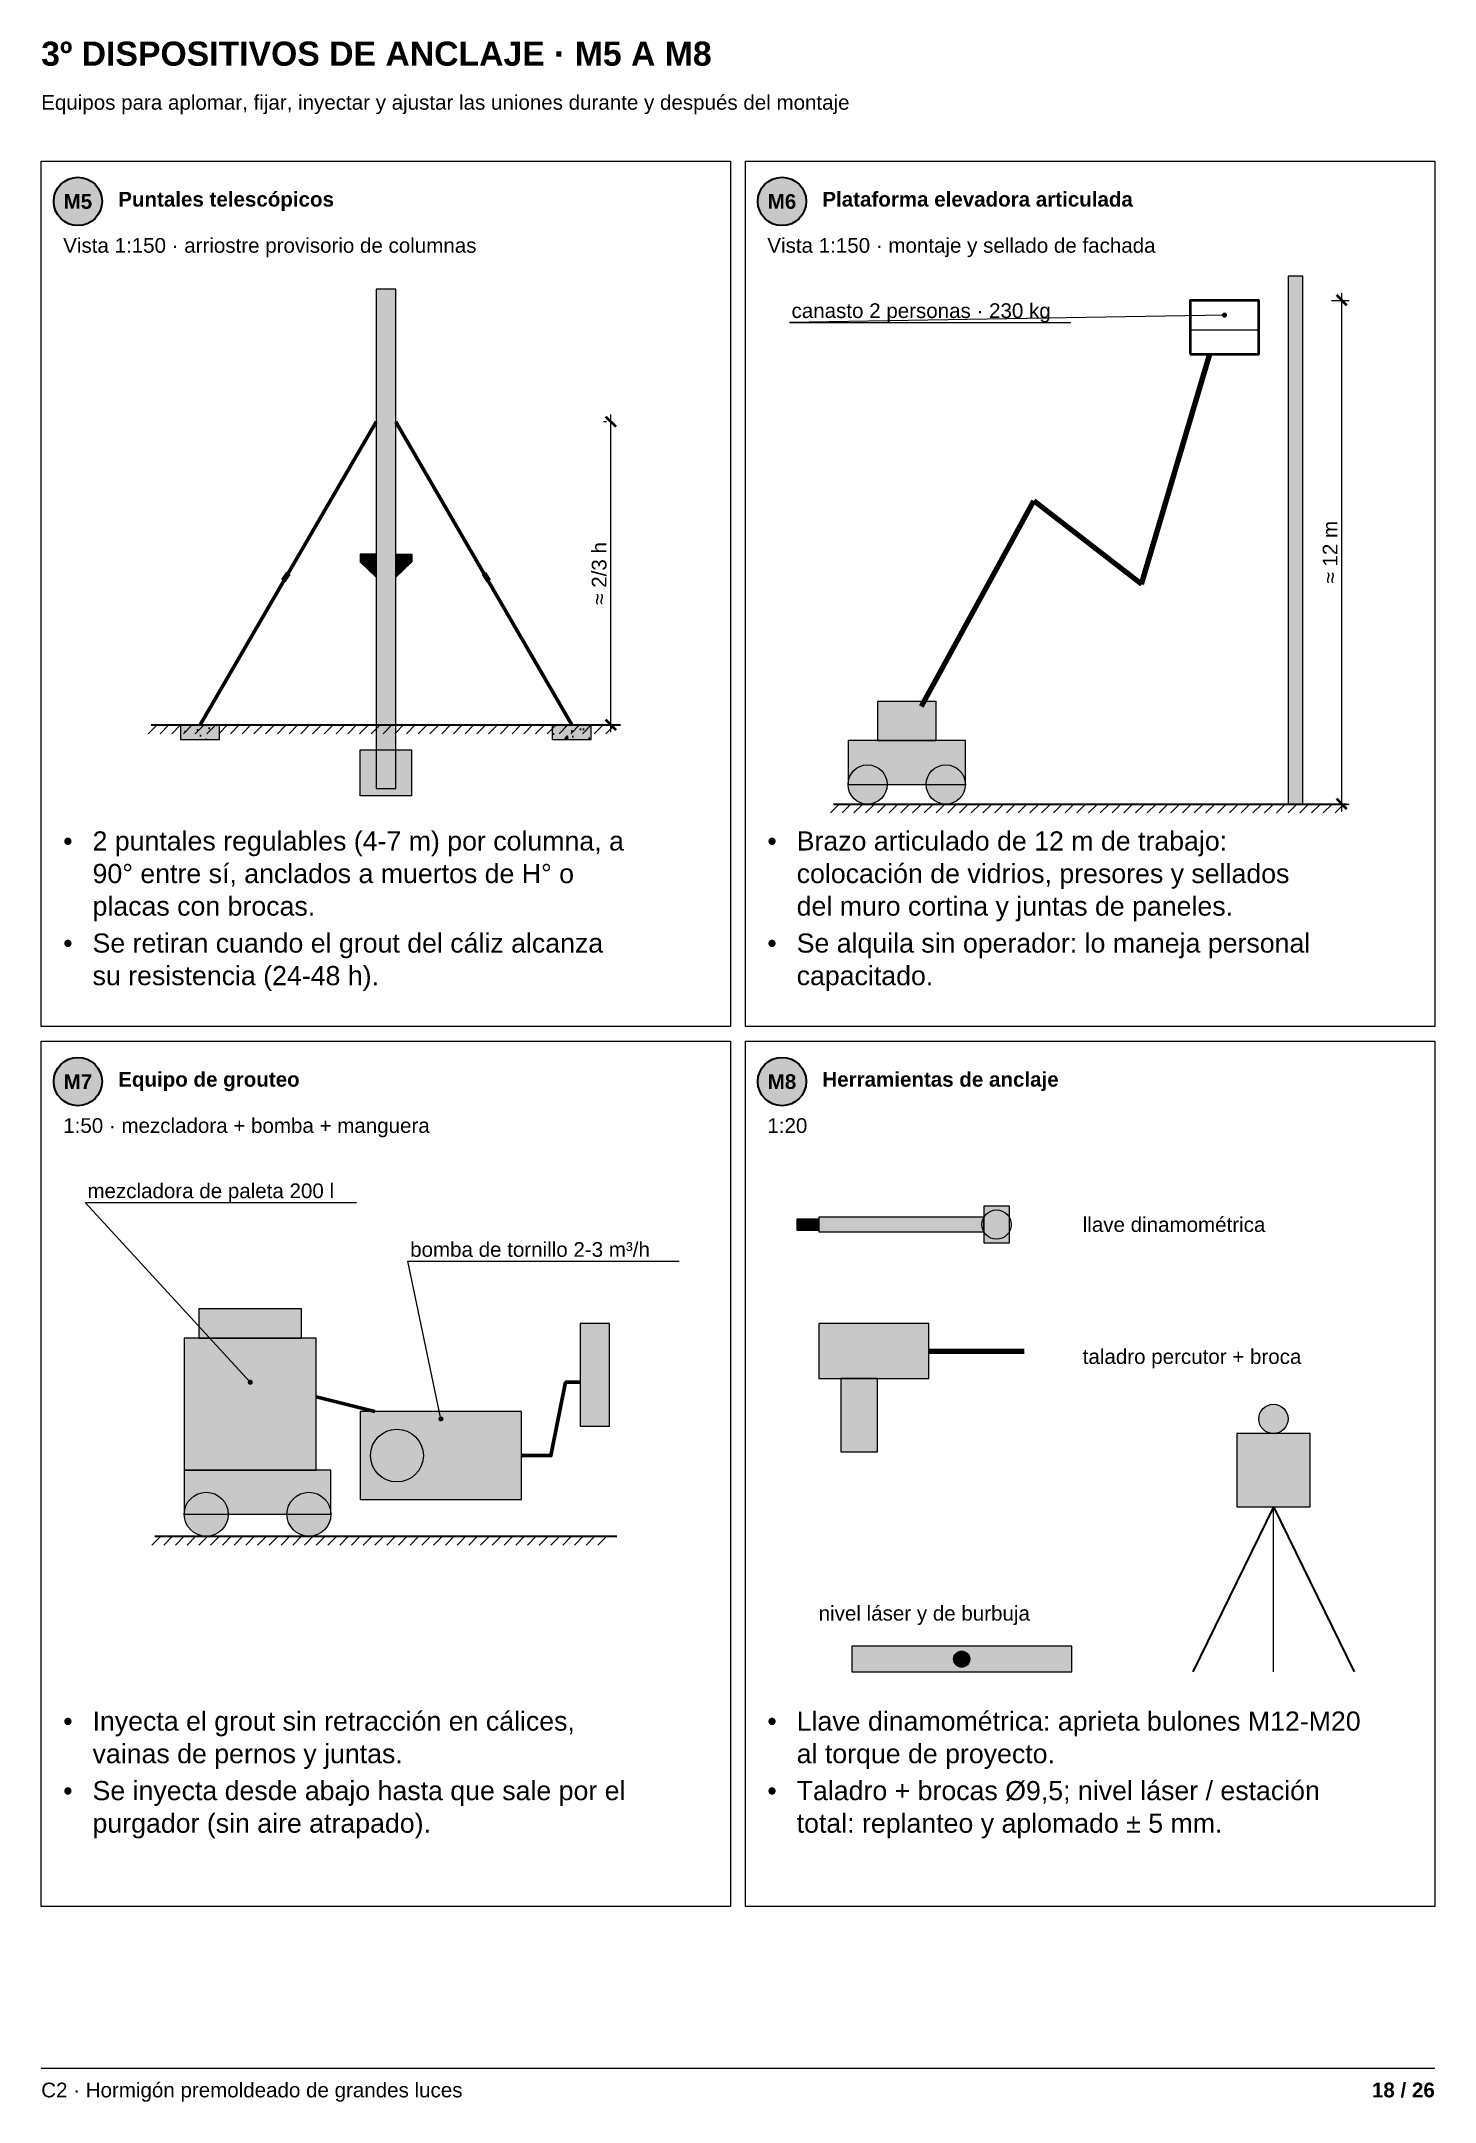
# Model space of a CAD drawing. Header units: millimetres. Extents: x 10 to 200, y 4 to 285.
import ezdxf
from ezdxf.enums import TextEntityAlignment as Align

# ---------------------------------------------------------------- set-up
doc = ezdxf.new("R2010")
doc.units = ezdxf.units.MM
for name, color, linetype in [('CONTORNOS', 7, 'Continuous'), ('CONTORNOS-RAYADO', 8, 'Continuous'), ('CONTORNOS-RELLENO', 9, 'Continuous'), ('COTAS', 7, 'Continuous'), ('LINEAS', 7, 'Continuous'), ('LINEAS-RELLENO', 9, 'Continuous'), ('MARCO', 7, 'Continuous'), ('REFERENCIAS', 7, 'Continuous'), ('REFERENCIAS-RELLENO', 9, 'Continuous'), ('TEXTOS', 7, 'Continuous')]:
    doc.layers.add(name, color=color, linetype=linetype)
doc.styles.add('ARIAL', font='arial.ttf')
doc.styles.add('ARIAL-NEGRITA', font='arialbd.ttf')

msp = doc.modelspace()

# ---------------------------------------------------------------- hatches: boundary and pattern name
at = {"layer": 'CONTORNOS-RAYADO'}
h = msp.add_hatch(dxfattribs=at)
h.set_pattern_fill('AR-CONC', color=8, scale=0.025)
h.paths.add_polyline_path([(29, 190.12), (34.33, 190.12), (34.33, 192.12), (29, 192.12)])
h = msp.add_hatch(dxfattribs=at)
h.set_pattern_fill('AR-CONC', color=8, scale=0.025)
h.paths.add_polyline_path([(79.67, 190.12), (85, 190.12), (85, 192.12), (79.67, 192.12)])
at = {"layer": 'CONTORNOS-RELLENO', "true_color": 0xbfe3f0}
h = msp.add_hatch(color=254, dxfattribs=at)
h.dxf.hatch_style = 1
h.paths.add_polyline_path([(180, 181.33), (182, 181.33), (182, 253.33), (180, 253.33)])
at = {"layer": 'CONTORNOS-RELLENO', "true_color": 0xcfd3d7}
h = msp.add_hatch(color=254, dxfattribs=at)
h.dxf.hatch_style = 1
h.paths.add_polyline_path([(55.67, 183.45), (58.33, 183.45), (58.33, 251.55), (55.67, 251.55)])
h = msp.add_hatch(color=254, dxfattribs=at)
h.dxf.hatch_style = 1
h.paths.add_polyline_path([(55.67, 215.42), (53.47, 215.42), (53.47, 214.35), (55.67, 212.28)])
h = msp.add_hatch(color=254, dxfattribs=at)
h.dxf.hatch_style = 1
h.paths.add_polyline_path([(58.33, 215.42), (60.53, 215.42), (60.53, 214.35), (58.33, 212.28)])
at = {"layer": 'CONTORNOS-RELLENO', "true_color": 0x777777}
h = msp.add_hatch(color=8, dxfattribs=at)
h.dxf.hatch_style = 1
h.paths.add_polyline_path([(124, 190), (132, 190), (132, 195.33), (124, 195.33)])
at = {"layer": 'CONTORNOS-RELLENO', "true_color": 0xe6e4df}
h = msp.add_hatch(color=254, dxfattribs=at)
h.dxf.hatch_style = 1
h.paths.add_polyline_path([(29, 190.12), (34.33, 190.12), (34.33, 192.12), (29, 192.12)])
h = msp.add_hatch(color=254, dxfattribs=at)
h.dxf.hatch_style = 1
h.paths.add_polyline_path([(79.67, 190.12), (85, 190.12), (85, 192.12), (79.67, 192.12)])
at = {"layer": 'CONTORNOS-RELLENO', "true_color": 0xd8cfbd}
h = msp.add_hatch(color=254, dxfattribs=at)
h.dxf.hatch_style = 1
h.paths.add_polyline_path([(53.5, 188.72), (60.5, 188.72), (60.5, 182.45), (53.5, 182.45)])
at = {"layer": 'CONTORNOS-RELLENO', "true_color": 0xf2c230}
h = msp.add_hatch(color=40, dxfattribs=at)
h.dxf.hatch_style = 1
h.paths.add_polyline_path([(120, 184), (136, 184), (136, 190), (120, 190)])
at = {"layer": 'CONTORNOS-RELLENO', "true_color": 0x3a3a3a}
h = msp.add_hatch(color=250, dxfattribs=at)
h.dxf.hatch_style = 1
h.paths.add_polyline_path([(138.5, 121.5), (142, 121.5), (142, 126.5), (138.5, 126.5)])
at = {"layer": 'CONTORNOS-RELLENO', "true_color": 0x555555}
h = msp.add_hatch(color=251, dxfattribs=at)
h.dxf.hatch_style = 1
h.paths.add_polyline_path([(113, 123.25), (116, 123.25), (116, 124.75), (113, 124.75)])
at = {"layer": 'CONTORNOS-RELLENO', "true_color": 0x888888}
h = msp.add_hatch(color=252, dxfattribs=at)
h.dxf.hatch_style = 1
h.paths.add_polyline_path([(116, 123), (138.5, 123), (138.5, 125), (116, 125)])
at = {"layer": 'CONTORNOS-RELLENO', "true_color": 0x2c5f86}
h = msp.add_hatch(color=157, dxfattribs=at)
h.dxf.hatch_style = 1
h.paths.add_polyline_path([(31.5, 108.5), (45.5, 108.5), (45.5, 112.5), (31.5, 112.5)])
at = {"layer": 'CONTORNOS-RELLENO', "true_color": 0xcfd3d7}
h = msp.add_hatch(color=254, dxfattribs=at)
h.dxf.hatch_style = 1
h.paths.add_polyline_path([(83.5, 96.5), (87.5, 96.5), (87.5, 110.5), (83.5, 110.5)])
at = {"layer": 'CONTORNOS-RELLENO', "true_color": 0x2e86c1}
h = msp.add_hatch(color=145, dxfattribs=at)
h.dxf.hatch_style = 1
h.paths.add_polyline_path([(116, 103), (131, 103), (131, 110.5), (116, 110.5)])
at = {"layer": 'CONTORNOS-RELLENO', "true_color": 0x4a90c2}
h = msp.add_hatch(color=153, dxfattribs=at)
h.dxf.hatch_style = 1
h.paths.add_polyline_path([(29.5, 90.5), (47.5, 90.5), (47.5, 108.5), (29.5, 108.5)])
at = {"layer": 'CONTORNOS-RELLENO', "true_color": 0x2e86c1}
h = msp.add_hatch(color=145, dxfattribs=at)
h.dxf.hatch_style = 1
h.paths.add_polyline_path([(119, 93), (124, 93), (124, 103), (119, 103)])
at = {"layer": 'CONTORNOS-RELLENO', "true_color": 0xd35400}
h = msp.add_hatch(color=32, dxfattribs=at)
h.dxf.hatch_style = 1
h.paths.add_polyline_path([(53.5, 86.5), (75.5, 86.5), (75.5, 98.5), (53.5, 98.5)])
at = {"layer": 'CONTORNOS-RELLENO', "true_color": 0xf2c230}
h = msp.add_hatch(color=40, dxfattribs=at)
h.dxf.hatch_style = 1
h.paths.add_polyline_path([(173, 85.5), (183, 85.5), (183, 95.5), (173, 95.5)])
at = {"layer": 'CONTORNOS-RELLENO', "true_color": 0x3a3a3a}
h = msp.add_hatch(color=250, dxfattribs=at)
h.dxf.hatch_style = 1
h.paths.add_polyline_path([(29.5, 84.5), (49.5, 84.5), (49.5, 90.5), (29.5, 90.5)])
at = {"layer": 'CONTORNOS-RELLENO', "true_color": 0xd4ac0d}
h = msp.add_hatch(color=42, dxfattribs=at)
h.dxf.hatch_style = 1
h.paths.add_polyline_path([(120.5, 63), (150.5, 63), (150.5, 66.5), (120.5, 66.5)])
at = {"layer": 'LINEAS-RELLENO', "true_color": 0x222222}
h = msp.add_hatch(color=250, dxfattribs=at)
h.dxf.hatch_style = 1
edge = h.paths.add_edge_path()
edge.add_arc((122.67, 184), 2.67, 0, 360)
h = msp.add_hatch(color=250, dxfattribs=at)
h.dxf.hatch_style = 1
edge = h.paths.add_edge_path()
edge.add_arc((133.33, 184), 2.67, 0, 360)
at = {"layer": 'LINEAS-RELLENO', "true_color": 0xe74c3c}
h = msp.add_hatch(color=13, dxfattribs=at)
h.dxf.hatch_style = 1
edge = h.paths.add_edge_path()
edge.add_arc((178, 97.5), 2, 0, 360)
at = {"layer": 'LINEAS-RELLENO', "true_color": 0x777777}
h = msp.add_hatch(color=8, dxfattribs=at)
h.dxf.hatch_style = 1
edge = h.paths.add_edge_path()
edge.add_arc((58.5, 92.5), 3.6, 0, 360)
at = {"layer": 'LINEAS-RELLENO', "true_color": 0x222222}
h = msp.add_hatch(color=250, dxfattribs=at)
h.dxf.hatch_style = 1
edge = h.paths.add_edge_path()
edge.add_arc((32.5, 84.5), 3, 0, 360)
h = msp.add_hatch(color=250, dxfattribs=at)
h.dxf.hatch_style = 1
edge = h.paths.add_edge_path()
edge.add_arc((46.5, 84.5), 3, 0, 360)
at = {"layer": 'LINEAS-RELLENO', "true_color": 0x5dade2}
h = msp.add_hatch(color=143, dxfattribs=at)
h.dxf.hatch_style = 1
edge = h.paths.add_edge_path()
edge.add_arc((135.5, 64.75), 1.1, 0, 360)
at = {"layer": 'REFERENCIAS-RELLENO', "true_color": 0xfde8b0}
h = msp.add_hatch(color=41, dxfattribs=at)
h.dxf.hatch_style = 1
edge = h.paths.add_edge_path()
edge.add_arc((15, 263.5), 3.3, 0, 360)
h = msp.add_hatch(color=41, dxfattribs=at)
h.dxf.hatch_style = 1
edge = h.paths.add_edge_path()
edge.add_arc((111, 263.5), 3.3, 0, 360)
at = {"layer": 'REFERENCIAS-RELLENO', "true_color": 0x000000}
h = msp.add_hatch(color=18, dxfattribs=at)
h.dxf.hatch_style = 1
edge = h.paths.add_edge_path()
edge.add_arc((171.33, 248), 0.35, 0, 360)
at = {"layer": 'REFERENCIAS-RELLENO', "true_color": 0xfde8b0}
h = msp.add_hatch(color=41, dxfattribs=at)
h.dxf.hatch_style = 1
edge = h.paths.add_edge_path()
edge.add_arc((15, 143.5), 3.3, 0, 360)
h = msp.add_hatch(color=41, dxfattribs=at)
h.dxf.hatch_style = 1
edge = h.paths.add_edge_path()
edge.add_arc((111, 143.5), 3.3, 0, 360)
at = {"layer": 'REFERENCIAS-RELLENO', "true_color": 0x000000}
h = msp.add_hatch(color=18, dxfattribs=at)
h.dxf.hatch_style = 1
edge = h.paths.add_edge_path()
edge.add_arc((38.5, 102.5), 0.35, 0, 360)
h = msp.add_hatch(color=18, dxfattribs=at)
h.dxf.hatch_style = 1
edge = h.paths.add_edge_path()
edge.add_arc((64.5, 97.5), 0.35, 0, 360)

# ---------------------------------------------------------------- linework, layer by layer
at = {"layer": 'CONTORNOS', "lineweight": 13}
for points in [[(180, 181.33), (182, 181.33), (182, 253.33), (180, 253.33)], [(55.67, 215.42), (53.47, 215.42), (53.47, 214.35), (55.67, 212.28)], [(58.33, 215.42), (60.53, 215.42), (60.53, 214.35), (58.33, 212.28)], [(124, 190), (132, 190), (132, 195.33), (124, 195.33)], [(53.5, 188.72), (60.5, 188.72), (60.5, 182.45), (53.5, 182.45)], [(120, 184), (136, 184), (136, 190), (120, 190)], [(116, 123), (138.5, 123), (138.5, 125), (116, 125)], [(31.5, 108.5), (45.5, 108.5), (45.5, 112.5), (31.5, 112.5)], [(83.5, 96.5), (87.5, 96.5), (87.5, 110.5), (83.5, 110.5)], [(116, 103), (131, 103), (131, 110.5), (116, 110.5)], [(29.5, 90.5), (47.5, 90.5), (47.5, 108.5), (29.5, 108.5)], [(119, 93), (124, 93), (124, 103), (119, 103)], [(53.5, 86.5), (75.5, 86.5), (75.5, 98.5), (53.5, 98.5)], [(173, 85.5), (183, 85.5), (183, 95.5), (173, 95.5)], [(29.5, 84.5), (49.5, 84.5), (49.5, 90.5), (29.5, 90.5)], [(120.5, 63), (150.5, 63), (150.5, 66.5), (120.5, 66.5)]]:
    msp.add_lwpolyline(points, close=True, dxfattribs=at)
at = {"layer": 'CONTORNOS', "lineweight": 18}
msp.add_lwpolyline([(55.67, 183.45), (58.33, 183.45), (58.33, 251.55), (55.67, 251.55)], close=True, dxfattribs=at)
at = {"layer": 'CONTORNOS', "lineweight": 35}
msp.add_lwpolyline([(166.67, 242.67), (176, 242.67), (176, 250), (166.67, 250)], close=True, dxfattribs=at)
at = {"layer": 'CONTORNOS', "lineweight": 9}
for points in [[(29, 190.12), (34.33, 190.12), (34.33, 192.12), (29, 192.12)], [(79.67, 190.12), (85, 190.12), (85, 192.12), (79.67, 192.12)], [(138.5, 121.5), (142, 121.5), (142, 126.5), (138.5, 126.5)], [(113, 123.25), (116, 123.25), (116, 124.75), (113, 124.75)]]:
    msp.add_lwpolyline(points, close=True, dxfattribs=at)
at = {"layer": 'COTAS', "lineweight": 35}
for points in [[(188.03, 249.3), (186.63, 250.7)], [(88.37, 232.75), (86.97, 234.15)], [(88.37, 191.42), (86.97, 192.82)], [(188.03, 180.63), (186.63, 182.03)]]:
    msp.add_lwpolyline(points, dxfattribs=at)
at = {"layer": 'COTAS', "lineweight": 13}
for points in [[(187.33, 180.33), (187.33, 251)], [(87.67, 191.12), (87.67, 234.45)]]:
    msp.add_lwpolyline(points, dxfattribs=at)
at = {"layer": 'COTAS', "lineweight": 9}
for points in [[(185.93, 250), (188.33, 250)], [(87.07, 233.45), (86.67, 233.45)], [(87.07, 192.12), (86.67, 192.12)], [(185.93, 181.33), (188.33, 181.33)]]:
    msp.add_lwpolyline(points, dxfattribs=at)
at = {"layer": 'LINEAS', "lineweight": 13}
for points in [[(166.67, 246), (176, 246)], [(160, 211.33), (169.33, 242.67)], [(130, 194.67), (145.33, 222.67)], [(145.33, 222.67), (160, 211.33)]]:
    msp.add_lwpolyline(points, dxfattribs=at)
at = {"layer": 'LINEAS', "color": 40, "lineweight": 70, "true_color": 0xf2c230}
for points in [[(160, 211.33), (169.33, 242.67)], [(130, 194.67), (145.33, 222.67)], [(145.33, 222.67), (160, 211.33)], [(43.67, 212.78), (43, 211.78)], [(70.33, 212.78), (71, 211.78)]]:
    msp.add_lwpolyline(points, dxfattribs=at)
at = {"layer": 'LINEAS', "color": 251, "lineweight": 50, "true_color": 0x5a5a5a}
for points in [[(55.67, 233.45), (31.67, 192.12)], [(58.33, 233.45), (82.33, 192.12)]]:
    msp.add_lwpolyline(points, dxfattribs=at)
at = {"layer": 'LINEAS', "lineweight": 9}
for points in [[(25.8, 192.12), (24.6, 190.92)], [(27.4, 192.12), (26.2, 190.92)], [(29, 192.12), (27.8, 190.92)], [(30.6, 192.12), (29.4, 190.92)], [(32.2, 192.12), (31, 190.92)], [(33.8, 192.12), (32.6, 190.92)], [(35.4, 192.12), (34.2, 190.92)], [(37, 192.12), (35.8, 190.92)], [(38.6, 192.12), (37.4, 190.92)], [(40.2, 192.12), (39, 190.92)], [(41.8, 192.12), (40.6, 190.92)], [(43.4, 192.12), (42.2, 190.92)], [(45, 192.12), (43.8, 190.92)], [(46.6, 192.12), (45.4, 190.92)], [(48.2, 192.12), (47, 190.92)], [(49.8, 192.12), (48.6, 190.92)], [(51.4, 192.12), (50.2, 190.92)], [(53, 192.12), (51.8, 190.92)], [(54.6, 192.12), (53.4, 190.92)], [(56.2, 192.12), (55, 190.92)], [(57.8, 192.12), (56.6, 190.92)], [(59.4, 192.12), (58.2, 190.92)], [(61, 192.12), (59.8, 190.92)], [(62.6, 192.12), (61.4, 190.92)], [(64.2, 192.12), (63, 190.92)], [(65.8, 192.12), (64.6, 190.92)], [(67.4, 192.12), (66.2, 190.92)], [(69, 192.12), (67.8, 190.92)], [(70.6, 192.12), (69.4, 190.92)], [(72.2, 192.12), (71, 190.92)], [(73.8, 192.12), (72.6, 190.92)], [(75.4, 192.12), (74.2, 190.92)], [(77, 192.12), (75.8, 190.92)], [(78.6, 192.12), (77.4, 190.92)], [(80.2, 192.12), (79, 190.92)], [(81.8, 192.12), (80.6, 190.92)], [(83.4, 192.12), (82.2, 190.92)], [(85, 192.12), (83.8, 190.92)], [(86.6, 192.12), (85.4, 190.92)], [(88.2, 192.12), (87, 190.92)], [(118.8, 181.33), (117.6, 180.13)], [(120.4, 181.33), (119.2, 180.13)], [(122, 181.33), (120.8, 180.13)], [(123.6, 181.33), (122.4, 180.13)], [(125.2, 181.33), (124, 180.13)], [(126.8, 181.33), (125.6, 180.13)], [(128.4, 181.33), (127.2, 180.13)], [(130, 181.33), (128.8, 180.13)], [(131.6, 181.33), (130.4, 180.13)], [(133.2, 181.33), (132, 180.13)], [(134.8, 181.33), (133.6, 180.13)], [(136.4, 181.33), (135.2, 180.13)], [(138, 181.33), (136.8, 180.13)], [(139.6, 181.33), (138.4, 180.13)], [(141.2, 181.33), (140, 180.13)], [(142.8, 181.33), (141.6, 180.13)], [(144.4, 181.33), (143.2, 180.13)], [(146, 181.33), (144.8, 180.13)], [(147.6, 181.33), (146.4, 180.13)], [(149.2, 181.33), (148, 180.13)], [(150.8, 181.33), (149.6, 180.13)], [(152.4, 181.33), (151.2, 180.13)], [(154, 181.33), (152.8, 180.13)], [(155.6, 181.33), (154.4, 180.13)], [(157.2, 181.33), (156, 180.13)], [(158.8, 181.33), (157.6, 180.13)], [(160.4, 181.33), (159.2, 180.13)], [(162, 181.33), (160.8, 180.13)], [(163.6, 181.33), (162.4, 180.13)], [(165.2, 181.33), (164, 180.13)], [(166.8, 181.33), (165.6, 180.13)], [(168.4, 181.33), (167.2, 180.13)], [(170, 181.33), (168.8, 180.13)], [(171.6, 181.33), (170.4, 180.13)], [(173.2, 181.33), (172, 180.13)], [(174.8, 181.33), (173.6, 180.13)], [(176.4, 181.33), (175.2, 180.13)], [(178, 181.33), (176.8, 180.13)], [(179.6, 181.33), (178.4, 180.13)], [(181.2, 181.33), (180, 180.13)], [(182.8, 181.33), (181.6, 180.13)], [(184.4, 181.33), (183.2, 180.13)], [(186, 181.33), (184.8, 180.13)], [(187.6, 181.33), (186.4, 180.13)], [(26.3, 81.5), (25.1, 80.3)], [(27.9, 81.5), (26.7, 80.3)], [(29.5, 81.5), (28.3, 80.3)], [(31.1, 81.5), (29.9, 80.3)], [(32.7, 81.5), (31.5, 80.3)], [(34.3, 81.5), (33.1, 80.3)], [(35.9, 81.5), (34.7, 80.3)], [(37.5, 81.5), (36.3, 80.3)], [(39.1, 81.5), (37.9, 80.3)], [(40.7, 81.5), (39.5, 80.3)], [(42.3, 81.5), (41.1, 80.3)], [(43.9, 81.5), (42.7, 80.3)], [(45.5, 81.5), (44.3, 80.3)], [(47.1, 81.5), (45.9, 80.3)], [(48.7, 81.5), (47.5, 80.3)], [(50.3, 81.5), (49.1, 80.3)], [(51.9, 81.5), (50.7, 80.3)], [(53.5, 81.5), (52.3, 80.3)], [(55.1, 81.5), (53.9, 80.3)], [(56.7, 81.5), (55.5, 80.3)], [(58.3, 81.5), (57.1, 80.3)], [(59.9, 81.5), (58.7, 80.3)], [(61.5, 81.5), (60.3, 80.3)], [(63.1, 81.5), (61.9, 80.3)], [(64.7, 81.5), (63.5, 80.3)], [(66.3, 81.5), (65.1, 80.3)], [(67.9, 81.5), (66.7, 80.3)], [(69.5, 81.5), (68.3, 80.3)], [(71.1, 81.5), (69.9, 80.3)], [(72.7, 81.5), (71.5, 80.3)], [(74.3, 81.5), (73.1, 80.3)], [(75.9, 81.5), (74.7, 80.3)], [(77.5, 81.5), (76.3, 80.3)], [(79.1, 81.5), (77.9, 80.3)], [(80.7, 81.5), (79.5, 80.3)], [(82.3, 81.5), (81.1, 80.3)], [(83.9, 81.5), (82.7, 80.3)], [(85.5, 81.5), (84.3, 80.3)], [(87.1, 81.5), (85.9, 80.3)]]:
    msp.add_lwpolyline(points, dxfattribs=at)
at = {"layer": 'LINEAS', "lineweight": 25}
for points in [[(25, 192.12), (89, 192.12)], [(118, 181.33), (188, 181.33)], [(178, 85.5), (167, 63)], [(178, 85.5), (189, 63)], [(25.5, 81.5), (88.5, 81.5)]]:
    msp.add_lwpolyline(points, dxfattribs=at)
at = {"layer": 'LINEAS', "lineweight": 70}
msp.add_lwpolyline([(131, 106.75), (144, 106.75)], dxfattribs=at)
at = {"layer": 'LINEAS', "lineweight": 50}
for points in [[(75.5, 92.5), (79.5, 92.5), (81.5, 102.5), (83.5, 102.5)], [(47.5, 100.5), (55.5, 98.5)]]:
    msp.add_lwpolyline(points, dxfattribs=at)
at = {"layer": 'LINEAS', "lineweight": 18}
msp.add_lwpolyline([(178, 63), (178, 85.5)], dxfattribs=at)
at = {"layer": 'LINEAS', "lineweight": 9}
for centre, radius in [((122.67, 184), 2.67), ((133.33, 184), 2.67), ((178, 97.5), 2), ((58.5, 92.5), 3.6), ((32.5, 84.5), 3), ((46.5, 84.5), 3), ((135.5, 64.75), 1.1)]:
    msp.add_circle(centre, radius, dxfattribs=at)
at = {"layer": 'LINEAS', "lineweight": 13}
msp.add_circle((140.25, 124), 2, dxfattribs=at)
at = {"layer": 'MARCO', "color": 252, "lineweight": 13, "true_color": 0x888888}
for points in [[(10, 269), (104, 269), (104, 151), (10, 151)], [(106, 269), (200, 269), (200, 151), (106, 151)], [(10, 149), (104, 149), (104, 31), (10, 31)], [(106, 149), (200, 149), (200, 31), (106, 31)]]:
    msp.add_lwpolyline(points, close=True, dxfattribs=at)
at = {"layer": 'MARCO', "color": 253, "lineweight": 13, "true_color": 0x999999}
msp.add_lwpolyline([(10, 9), (200, 9)], dxfattribs=at)
at = {"layer": 'REFERENCIAS', "lineweight": 13}
for points in [[(171.33, 248), (112, 247)], [(112, 247), (150.4, 247)], [(38.5, 102.5), (16, 127)], [(16, 127), (53, 127)], [(64.5, 97.5), (60, 119)], [(60, 119), (97, 119)]]:
    msp.add_lwpolyline(points, dxfattribs=at)
at = {"layer": 'REFERENCIAS', "lineweight": 25}
for centre in [(15, 263.5), (111, 263.5), (15, 143.5), (111, 143.5)]:
    msp.add_circle(centre, 3.3, dxfattribs=at)

# ---------------------------------------------------------------- texts
at = {"layer": 'COTAS', "style": 'ARIAL'}
for s, p in [('≈ 12 m', (186.73, 215.67)), ('≈ 2/3 h', (87.07, 212.78))]:
    msp.add_text(s, height=2.005, rotation=90, dxfattribs=at).set_placement(p, align=Align.CENTER)
at = {"layer": 'MARCO', "color": 251, "true_color": 0x666666, "style": 'ARIAL'}
msp.add_text('C2 · Hormigón premoldeado de grandes luces', height=2.0048, dxfattribs=at).set_placement((10, 5))
at = {"layer": 'MARCO', "color": 250, "true_color": 0x444444, "style": 'ARIAL-NEGRITA'}
msp.add_text('18 / 26', height=2.005, dxfattribs=at).set_placement((200, 5), align=Align.RIGHT)
at = {"layer": 'REFERENCIAS', "style": 'ARIAL-NEGRITA'}
for s, p in [('M5', (15, 262.49)), ('M6', (111, 262.49)), ('M7', (15, 142.49)), ('M8', (111, 142.49))]:
    msp.add_text(s, height=2.005, dxfattribs=at).set_placement(p, align=Align.CENTER)
at = {"layer": 'TEXTOS'}
for s, height, style, p in [('3º DISPOSITIVOS DE ANCLAJE · M5 A M8', 3.2936, 'ARIAL-NEGRITA', (10, 282)), ('Puntales telescópicos', 2.0048, 'ARIAL-NEGRITA', (20.5, 262.8)), ('Plataforma elevadora articulada', 2.0048, 'ARIAL-NEGRITA', (116.5, 262.8)), ('canasto 2 personas · 230 kg', 2.0048, 'ARIAL', (112.3, 247.6)), ('2 puntales regulables (4-7 m) por columna, a', 2.6062, 'ARIAL', (17, 175)), ('Brazo articulado de 12 m de trabajo:', 2.6062, 'ARIAL', (113, 175)), ('•', 2.61, 'ARIAL', (13, 175)), ('•', 2.61, 'ARIAL', (109, 175)), ('90° entre sí, anclados a muertos de H° o', 2.6062, 'ARIAL', (17, 170.56)), ('colocación de vidrios, presores y sellados', 2.6062, 'ARIAL', (113, 170.56)), ('placas con brocas.', 2.6062, 'ARIAL', (17, 166.12)), ('del muro cortina y juntas de paneles.', 2.6062, 'ARIAL', (113, 166.12)), ('Se retiran cuando el grout del cáliz alcanza', 2.6062, 'ARIAL', (17, 161.08)), ('Se alquila sin operador: lo maneja personal', 2.6062, 'ARIAL', (113, 161.08)), ('•', 2.61, 'ARIAL', (13, 161.08)), ('•', 2.61, 'ARIAL', (109, 161.08)), ('su resistencia (24-48 h).', 2.6062, 'ARIAL', (17, 156.64)), ('capacitado.', 2.6062, 'ARIAL', (113, 156.64)), ('Equipo de grouteo', 2.0048, 'ARIAL-NEGRITA', (20.5, 142.8)), ('Herramientas de anclaje', 2.0048, 'ARIAL-NEGRITA', (116.5, 142.8)), ('mezcladora de paleta 200 l', 2.0048, 'ARIAL', (16.3, 127.6)), ('llave dinamométrica', 2.0048, 'ARIAL', (152, 123)), ('bomba de tornillo 2-3 m³/h', 2.0048, 'ARIAL', (60.3, 119.6)), ('taladro percutor + broca', 2.0048, 'ARIAL', (152, 105)), ('nivel láser y de burbuja', 2.0048, 'ARIAL', (116, 70)), ('•', 2.61, 'ARIAL', (13, 55)), ('Inyecta el grout sin retracción en cálices,', 2.6062, 'ARIAL', (17, 55)), ('•', 2.61, 'ARIAL', (109, 55)), ('Llave dinamométrica: aprieta bulones M12-M20', 2.6062, 'ARIAL', (113, 55)), ('vainas de pernos y juntas.', 2.6062, 'ARIAL', (17, 50.56)), ('al torque de proyecto.', 2.6062, 'ARIAL', (113, 50.56)), ('Se inyecta desde abajo hasta que sale por el', 2.6062, 'ARIAL', (17, 45.52)), ('Taladro + brocas Ø9,5; nivel láser / estación', 2.6062, 'ARIAL', (113, 45.52)), ('•', 2.61, 'ARIAL', (13, 45.52)), ('•', 2.61, 'ARIAL', (109, 45.52)), ('purgador (sin aire atrapado).', 2.6062, 'ARIAL', (17, 41.08)), ('total: replanteo y aplomado ± 5 mm.', 2.6062, 'ARIAL', (113, 41.08))]:
    msp.add_text(s, height=height, dxfattribs=dict(at, style=style)).set_placement(p)
at = {"layer": 'TEXTOS', "color": 250, "true_color": 0x333333, "style": 'ARIAL'}
for s, height, p in [('Equipos para aplomar, fijar, inyectar y ajustar las uniones durante y después del montaje', 2.0048, (10, 276)), ('Vista 1:150 · arriostre provisorio de columnas', 2.0048, (13, 256.5)), ('Vista 1:150 · montaje y sellado de fachada', 2.0048, (109, 256.5)), ('1:50 · mezcladora + bomba + manguera', 2.0048, (13, 136.5)), ('1:20', 2.005, (109, 136.5))]:
    msp.add_text(s, height=height, dxfattribs=at).set_placement(p)

doc.saveas('drawing.dxf')
